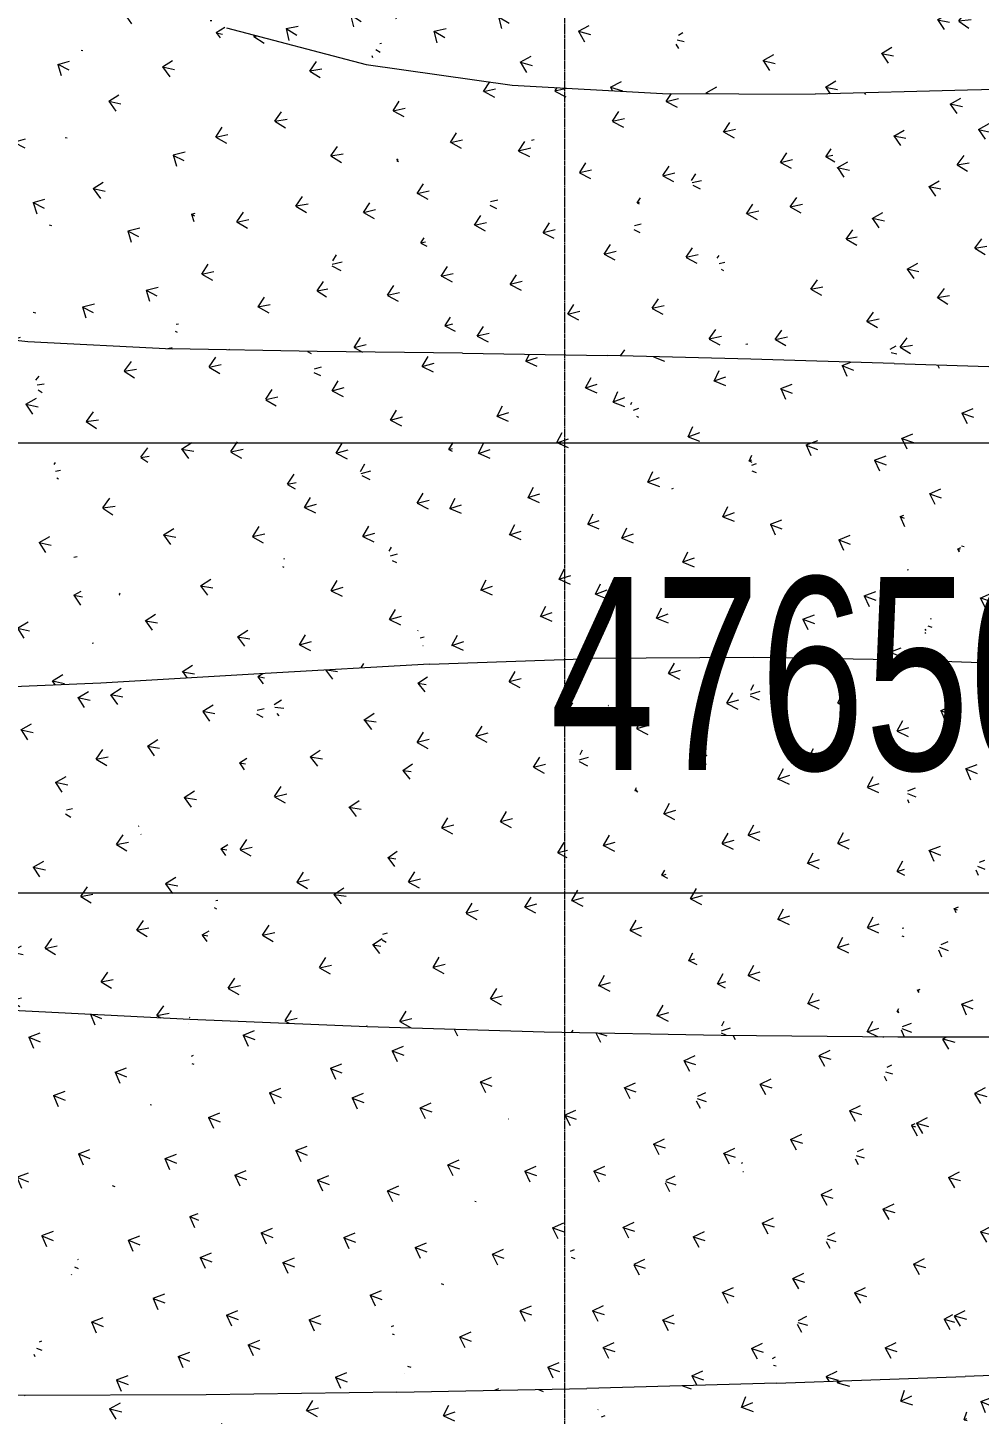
# Model space of a CAD drawing. Header units: millimetres. Extents: x 15878 to 679837, y -72324 to 391440.
# Drawn here: x 61535 to 65175, y -18568 to -13266 of the extents above; entities that cross this region are included whole.
import ezdxf

# ---------------------------------------------------------------- set-up
doc = ezdxf.new("R2010")
doc.units = ezdxf.units.MM
doc.linetypes.add('Grid Line__1_200_', pattern=[10.5, 6, -1.5, 1.5, -1.5])
for name, color, linetype, lineweight in [('A-ANNO-DIMS', 211, 'Continuous', 5), ('A-ANNO-DIMS-500', 211, 'Continuous', 5), ('A-FLOR', 192, 'Continuous', 5), ('A-FLOR-PATT', 8, 'Continuous', 5), ('S-GRID', 1, 'Continuous', 5)]:
    doc.layers.add(name, color=color, linetype=linetype, lineweight=lineweight)
doc.styles.add('Arial', font='arial.ttf', dxfattribs={"width": 0.7, "height": 737.649701})
doc.dimstyles.new('Linear_-_1_5mm_Arial', dxfattribs={"dimscale": 304.8, "dimtxt": 750, "dimasz": 1.64042, "dimexe": 1.64042, "dimexo": 0.0625, "dimgap": 0.82021, "dimtad": 1, "dimdec": 0, "dimzin": 0, "dimdsep": 46, "dimtxsty": 'Arial', "dimblk1": 'OBLIQUE', "dimblk2": 'OBLIQUE', "dimsah": 1, "dimcen": 0.09, "dimadec": 0, "dimazin": 0, "dimtfac": 1, "dimtdec": 4, "dimtix": 1, "dimtmove": 0, "dimatfit": 3, "dimfxl": 1.64042, "dimfxlon": 1, "dimtvp": 1, "dimtolj": 1, "dimtzin": 0, "dimarcsym": 2})

# ---------------------------------------------------------------- blocks, each defined once
blk = doc.blocks.new('DIMBLOCK15-1_F')
at = {"layer": 'A-ANNO-DIMS-500'}
for p, q in [((40689.3, -14353.8), (40689.3, -15353.8)), ((40689.3, -14853.8), (40689.3, -14353.8)), ((75939.3, -14353.8), (75939.3, -15353.8)), ((75939.3, -14853.8), (75939.3, -14353.8)), ((40689.3, -14853.8), (40939.3, -14603.8)), ((75939.3, -14853.8), (76189.3, -14603.8)), ((40689.3, -14853.8), (40439.3, -15103.8)), ((40689.3, -14853.8), (75939.3, -14853.8)), ((75939.3, -14853.8), (75689.3, -15103.8))]:
    blk.add_line(p, q, dxfattribs=at)
at = {"layer": 'A-ANNO-DIMS-500', "color": 0, "insert": (57333.5, -13646.9), "char_height": 737.65, "width": 2353.846, "attachment_point": 1, "line_spacing_factor": 0.938532, "style": 'Arial'}
blk.add_mtext('35250', dxfattribs=at)
blk = doc.blocks.new('_Oblique')
at = {"color": 0, "linetype": 'ByBlock', "lineweight": -2}
blk.add_line((-0.5, -0.5), (0.5, 0.5), dxfattribs=at)
blk = doc.blocks.new('DIMBLOCK22-1_F')
at = {"layer": 'A-ANNO-DIMS-500'}
for p, q in [((40689.3, -16073.8), (40689.3, -17073.8)), ((40689.3, -16573.8), (40689.3, -16073.8)), ((88339.3, -16073.8), (88339.3, -17073.8)), ((88339.3, -16573.8), (88339.3, -16073.8)), ((40689.3, -16573.8), (40939.3, -16323.8)), ((88339.3, -16573.8), (88589.3, -16323.8)), ((40689.3, -16573.8), (40439.3, -16823.8)), ((40689.3, -16573.8), (88339.3, -16573.8)), ((88339.3, -16573.8), (88089.3, -16823.8))]:
    blk.add_line(p, q, dxfattribs=at)
at = {"layer": 'A-ANNO-DIMS-500', "color": 0, "insert": (63533.5, -15366.9), "char_height": 737.65, "width": 2353.846, "attachment_point": 1, "line_spacing_factor": 0.938532, "style": 'Arial'}
blk.add_mtext('47650', dxfattribs=at)

msp = doc.modelspace()

# ---------------------------------------------------------------- hatches: boundary and pattern name
at = {"layer": 'A-FLOR-PATT'}
h = msp.add_hatch(dxfattribs=at)
h.set_pattern_fill('FP_1400', color=256, style=0, pattern_type=2)
h.set_pattern_definition([(315.337, (48906.47, 46299.02), (252.9749, -3.1663), [47.456, -310.477]), (270.371, (48906.47, 46299.02), (252.9748, -3.163), [46.583, -201.859]), (359.283, (48906.47, 46299.02), (-1.6063, 248.4366), [47.437, -205.558])])
h.paths.add_polyline_path([(62295.7, -13266.3), (63501, -11441.5), (61794.2, -13050.3)], flags=0)
h = msp.add_hatch(dxfattribs=at)
h.set_pattern_fill('FP_1402', color=256, style=0, pattern_type=2)
h.set_pattern_definition([(328.19, (33976.39, 46659.28), (246.92936, 52.80122), [47.505, -310.802]), (283.397, (33976.4, 46659.28), (246.9295, 52.8016), [46.58, -201.847]), (12.07, (33976.4, 46659.28), (-57.5605, 241.6663), [47.346, -205.166])])
h.paths.add_polyline_path([(62829.7, -13406.3), (63501, -11441.5), (62295.7, -13266.3)], flags=0)
h = msp.add_hatch(dxfattribs=at)
h.set_pattern_fill('FP_1434', color=256, style=0, pattern_type=2)
h.set_pattern_definition([(340.533, (15997.55, 43559.44), (224.20845, 105.94385), [47.5, -310.766]), (296.749, (15997.55, 43559.44), (224.2079, 105.9435), [47.315, -205.031]), (25.291, (15997.55, 43559.44), (-113.5731, 225.343), [46.496, -201.483])])
h.paths.add_polyline_path([(62829.7, -13406.3), (63916.7, -11745.9), (63501, -11441.5), (62848.2, -13352)], flags=0)
h = msp.add_hatch(dxfattribs=at)
h.set_pattern_fill('FP_1391', color=256, style=0, pattern_type=2)
h.set_pattern_definition([(329.209, (34354.28, 44765.01), (246.5697, 55.6493), [47.352, -309.797]), (284.175, (34354.28, 44765), (246.5703, 55.6475), [46.119, -199.847]), (12.718, (34354.28, 44765), (-60.234, 238.4762), [47.395, -205.377])])
h.paths.add_polyline_path([(63388.2, -13485.3), (63916.7, -11745.9), (62829.7, -13406.3), (63235.2, -13463.7)], flags=0)
h = msp.add_hatch(dxfattribs=at)
h.set_pattern_fill('FP_1390', color=256, style=0, pattern_type=2)
h.set_pattern_definition([(344.364, (16340.16, 40770.71), (222.08886, 117.6296), [47.538, -311.015]), (299.897, (16340.16, 40770.71), (222.0886, 117.6291), [46.342, -200.817]), (27.908, (16340.16, 40770.71), (-123.1947, 214.2687), [47.122, -204.195])])
h.paths.add_polyline_path([(63963.3, -13518.2), (63916.7, -11745.9), (63388.2, -13485.3), (63916.7, -13515.5)], flags=0)
h = msp.add_hatch(dxfattribs=at)
h.set_pattern_fill('FP_1431', color=256, style=0, pattern_type=2)
h.set_pattern_definition([(358.912, (-2804.29, 29696.33), (174.43616, 169.40734), [47.179, -308.67]), (315.831, (-2804.29, 29696.33), (174.4364, 169.4072), [47.405, -205.421]), (44.162, (-2804.29, 29696.33), (-181.3487, 176.164), [45.592, -197.567])])
h.paths.add_polyline_path([(63963.3, -13518.2), (64379.9, -11978), (63916.7, -11745.9), (63960.3, -13406.3)], flags=0)
h = msp.add_hatch(dxfattribs=at)
h.set_pattern_fill('FP_1392', color=256, style=0, pattern_type=2)
h.set_pattern_definition([(346.497, (15538.65, 37971.5), (218.0685, 123.8246), [47.492, -310.717]), (302.12, (15538.65, 37971.5), (218.0663, 123.8282), [45.929, -199.028]), (29.589, (15538.65, 37971.5), (-130.23936, 207.4646), [47.02, -203.752])])
h.paths.add_polyline_path([(64546.8, -13519.9), (64379.9, -11978), (63963.3, -13518.2), (64379.9, -13519.4)], flags=0)
h = msp.add_hatch(dxfattribs=at)
h.set_pattern_fill('FP_1435', color=256, style=0, pattern_type=2)
h.set_pattern_definition([(3.051, (-5218.46, 24474.45), (161.49344, 179.54896), [47.221, -308.942]), (320.406, (-5218.46, 24474.45), (161.4936, 179.54805), [47.245, -204.727]), (48.03, (-5218.46, 24474.45), (-194.1629, 160.5939), [45.28, -196.211])])
h.paths.add_polyline_path([(64546.8, -13519.9), (64876.8, -12145.3), (64379.9, -11978), (64546.6, -13518.2)], flags=0)
h = msp.add_hatch(dxfattribs=at)
h.set_pattern_fill('FP_1393', color=256, style=0, pattern_type=2)
h.set_pattern_definition([(348.409, (14995.23, 35030.13), (214.19284, 128.82363), [47.464, -310.531]), (304.214, (14995.23, 35030.13), (214.1919, 128.82505), [45.518, -197.247]), (31.024, (14995.23, 35030.13), (-136.5006, 200.7547), [46.865, -203.083])])
h.paths.add_polyline_path([(64546.8, -13519.9), (65130.8, -13505.4), (64876.8, -12145.3), (64550.3, -13505.4)], flags=0)
h = msp.add_hatch(dxfattribs=at)
h.set_pattern_fill('FP_1406', color=256, style=0, pattern_type=2)
h.set_pattern_definition([(6.818, (-6928.94, 19404.8), (149.18197, 187.61604), [47.248, -309.118]), (324.625, (-6928.94, 19404.8), (149.1837, 187.61395), [47.063, -203.939]), (51.51, (-6928.94, 19404.8), (-204.66295, 145.3102), [44.943, -194.754])])
h.paths.add_polyline_path([(65130.8, -13505.4), (65393.5, -12255.6), (64876.8, -12145.3)], flags=0)
h = msp.add_hatch(dxfattribs=at)
h.set_pattern_fill('FP_1396', color=256, style=0, pattern_type=2)
h.set_pattern_definition([(350.08, (14366.3, 32145.54), (210.34146, 132.89778), [47.471, -310.579]), (306.19, (14366.3, 32145.54), (210.3406, 132.9), [45.205, -195.89]), (32.286, (14366.3, 32145.54), (-142.3576, 194.5798), [46.652, -202.157])])
h.paths.add_polyline_path([(65130.8, -13505.4), (65707.4, -13489), (65393.5, -12255.6), (65134.2, -13489)], flags=0)
h = msp.add_hatch(dxfattribs=at)
h.set_pattern_fill('FP_1303', color=256, style=0, pattern_type=2)
h.set_pattern_definition([(346.744, (8729.86, 40168.48), (207.84524, 127.9806), [47.34, -309.718]), (303.651, (8729.86, 40168.48), (207.8467, 127.97935), [47.269, -204.832]), (31.622, (8729.86, 40168.48), (-139.6968, 209.8564), [45.766, -198.321])])
h.paths.add_polyline_path([(60989.8, -14408.1), (61794.2, -13050.3), (61333.5, -12744.9), (61010.7, -14306.9)], flags=0)
h = msp.add_hatch(dxfattribs=at)
h.set_pattern_fill('FP_1241', color=256, style=0, pattern_type=2)
h.set_pattern_definition([(332.815, (31718.5, 43282.46), (242.71804, 67.50666), [47.255, -309.166]), (287.884, (31718.5, 43282.46), (242.7197, 67.5027), [45.382, -196.657]), (15.542, (31718.5, 43282.46), (-74.3283, 230.3438), [47.237, -204.694])])
h.paths.add_polyline_path([(61534.6, -14466.3), (61794.2, -13050.3), (60989.8, -14408.1)], flags=0)
h = msp.add_hatch(dxfattribs=at)
h.set_pattern_fill('FP_1286', color=256, style=0, pattern_type=2)
h.set_pattern_definition([(348.404, (9004.06, 36776.08), (205.40526, 131.01265), [47.501, -310.773]), (305.638, (9004.06, 36776.08), (205.40415, 131.0143), [46.84, -202.974]), (32.531, (9004.06, 36776.08), (-145.5572, 203.0277), [45.681, -197.95])])
h.paths.add_polyline_path([(61534.6, -14466.3), (62295.7, -13266.3), (61794.2, -13050.3), (61545.3, -14408.1)], flags=0)
h = msp.add_hatch(dxfattribs=at)
h.set_pattern_fill('FP_1225', color=256, style=0, pattern_type=2)
h.set_pattern_definition([(332.599, (34690.99, 40386.7), (243.954, 63.71613), [46.969, -307.295]), (287.286, (34690.99, 40386.7), (243.9534, 63.7176), [44.527, -192.952]), (14.638, (34690.99, 40386.7), (-70.5655, 226.7533), [47.276, -204.862])])
h.paths.add_polyline_path([(62086.8, -14494.2), (62295.7, -13266.3), (61534.6, -14466.3), (61814.5, -14480.4)], flags=0)
h = msp.add_hatch(dxfattribs=at)
h.set_pattern_fill('FP_1226', color=256, style=0, pattern_type=2)
h.set_pattern_definition([(11.95, (-9647.48, 17557.95), (134.5136, 199.27978), [47.427, -310.289]), (329.837, (-9647.48, 17557.95), (134.5119, 199.28064), [46.724, -202.469]), (55.981, (-9647.48, 17557.95), (-215.45084, 125.2103), [45.081, -195.349])])
h.paths.add_polyline_path([(62642.5, -14504.6), (62295.7, -13266.3), (62086.8, -14494.2), (62443.6, -14500.9)], flags=0)
h = msp.add_hatch(dxfattribs=at)
h.set_pattern_fill('FP_1304', color=256, style=0, pattern_type=2)
h.set_pattern_definition([(9.759, (-9210.33, 16301.5), (133.63572, 192.0073), [46.818, -306.304]), (328.348, (-9210.33, 16301.5), (133.6374, 192.00634), [47.219, -204.616]), (55.162, (-9210.33, 16301.5), (-214.3754, 132.1522), [43.863, -190.072])])
h.paths.add_polyline_path([(62642.5, -14504.6), (62829.7, -13406.3), (62295.7, -13266.3), (62639.6, -14494.2)], flags=0)
h = msp.add_hatch(dxfattribs=at)
h.set_pattern_fill('FP_1224', color=256, style=0, pattern_type=2)
h.set_pattern_definition([(13.494, (-9410.14, 13356.4), (127.5004, 199.7712), [47.337, -309.698]), (332.07, (-9410.14, 13356.4), (127.5004, 199.771), [46.62, -202.019]), (57.453, (-9410.14, 13356.4), (-219.6785, 116.45896), [44.436, -192.556])])
h.paths.add_polyline_path([(63198.2, -14510.3), (62829.7, -13406.3), (62642.5, -14504.6), (63072.1, -14509)], flags=0)
h = msp.add_hatch(dxfattribs=at)
h.set_pattern_fill('FP_1243', color=256, style=0, pattern_type=2)
h.set_pattern_definition([(12.114, (-9135.12, 12574.8), (127.15997, 195.14496), [46.986, -307.404]), (331.162, (-9135.12, 12574.8), (127.1588, 195.1455), [46.948, -203.443]), (56.911, (-9135.12, 12574.8), (-219.3383, 120.7734), [43.672, -189.247])])
h.paths.add_polyline_path([(63198.2, -14510.3), (63388.2, -13485.3), (62829.7, -13406.3), (63196.3, -14504.6)], flags=0)
h = msp.add_hatch(dxfattribs=at)
h.set_pattern_fill('FP_1227', color=256, style=0, pattern_type=2)
h.set_pattern_definition([(13.546, (-8639.95, 11249.06), (126.2412, 197.79005), [47.273, -309.285]), (332.593, (-8639.95, 11249.06), (126.24315, 197.78814), [46.549, -201.713]), (57.451, (-8639.95, 11249.06), (-220.3968, 114.2774), [43.996, -190.648])])
h.paths.add_polyline_path([(63751.2, -14520), (63388.2, -13485.3), (63198.2, -14510.3), (63695.1, -14519)], flags=0)
h = msp.add_hatch(dxfattribs=at)
h.set_pattern_fill('FP_1237', color=256, style=0, pattern_type=2)
h.set_pattern_definition([(13.101, (-8549.97, 10943.61), (126.15596, 196.28958), [47.17, -308.608]), (332.309, (-8549.97, 10943.61), (126.1582, 196.2885), [46.662, -202.202]), (57.271, (-8549.97, 10943.61), (-220.3626, 115.64585), [43.75, -189.584])])
h.paths.add_polyline_path([(63751.2, -14520), (63963.3, -13518.2), (63388.2, -13485.3), (63747.8, -14510.3)], flags=0)
h = msp.add_hatch(dxfattribs=at)
h.set_pattern_fill('FP_1232', color=256, style=0, pattern_type=2)
h.set_pattern_definition([(12.589, (-7726.3, 11161.74), (129.6867, 194.97136), [47.284, -309.356]), (331.77, (-7726.3, 11161.74), (129.6881, 194.97056), [46.474, -201.386]), (56.37, (-7726.3, 11161.74), (-218.3798, 117.2389), [43.906, -190.258])])
h.paths.add_polyline_path([(64301.7, -14533.7), (63963.3, -13518.2), (63751.2, -14520)], flags=0)
h = msp.add_hatch(dxfattribs=at)
h.set_pattern_fill('FP_1238', color=256, style=0, pattern_type=2)
h.set_pattern_definition([(12.835, (-7712.67, 11179.96), (129.73158, 195.8004), [47.335, -309.688]), (331.922, (-7712.67, 11179.96), (129.733, 195.7992), [46.406, -201.092]), (56.472, (-7712.67, 11179.96), (-218.3692, 116.4925), [44.04, -190.839])])
h.paths.add_polyline_path([(64301.7, -14533.7), (64546.8, -13519.9), (63963.3, -13518.2), (64001.3, -13632.4)], flags=0)
h = msp.add_hatch(dxfattribs=at)
h.set_pattern_fill('FP_1239', color=256, style=0, pattern_type=2)
h.set_pattern_definition([(348.305, (18845.34, 30414.75), (215.91388, 121.5165), [47.342, -309.736]), (304.598, (18845.34, 30414.75), (215.9146, 121.5159), [44.166, -191.388]), (29.37, (18845.34, 30414.75), (-133.7494, 193.89975), [46.455, -201.305])])
h.paths.add_polyline_path([(64849.9, -14550.1), (65130.8, -13505.4), (64547.4, -13521.9), (64579.9, -13632.4)], flags=0)
h = msp.add_hatch(dxfattribs=at)
h.set_pattern_fill('FP_1229', color=256, style=0, pattern_type=2)
h.set_pattern_definition([(9.489, (-6022.9, 14142.36), (142.5766, 189.0547), [47.418, -310.231]), (328.244, (-6022.9, 14142.36), (142.5767, 189.05564), [46.347, -200.836]), (52.978, (-6022.9, 14142.36), (-210.179, 130.0936), [44.398, -192.393])])
h.paths.add_polyline_path([(65396.3, -14568), (65130.8, -13505.4), (64849.9, -14550.1), (64921.8, -14552.5)], flags=0)
h = msp.add_hatch(dxfattribs=at)
h.set_pattern_fill('FP_1240', color=256, style=0, pattern_type=2)
h.set_pattern_definition([(347.384, (19341.09, 31008.19), (218.10884, 119.0151), [47.313, -309.547]), (303.454, (19341.1, 31008.19), (218.1083, 119.0166), [44.263, -191.806]), (28.62, (19341.1, 31008.19), (-130.1358, 196.9595), [46.588, -201.88])])
h.paths.add_polyline_path([(65396.3, -14568), (65707.4, -13489), (65130.8, -13505.4), (65162.5, -13632.4)], flags=0)
h = msp.add_hatch(dxfattribs=at)
h.set_pattern_fill('FP_1230', color=256, style=0, pattern_type=2)
h.set_pattern_definition([(11.094, (-6834.02, 12411.68), (135.83668, 191.96487), [47.347, -309.763]), (330.13, (-6834.02, 12411.68), (135.8368, 191.9647), [46.402, -201.074]), (54.716, (-6834.02, 12411.68), (-214.5989, 123.25226), [44.093, -191.071])])
h.paths.add_polyline_path([(64849.9, -14550.1), (64546.8, -13519.9), (64301.7, -14533.7), (64546.8, -14541)], flags=0)
h = msp.add_hatch(dxfattribs=at)
h.set_pattern_fill('FP_1050', color=256, style=0, pattern_type=2)
h.set_pattern_definition([(347.786, (14696.53, 38403.03), (216.1569, 125.78736), [47.41, -310.178]), (303.501, (14696.53, 38403.03), (216.1575, 125.7854), [45.295, -196.277]), (30.196, (14696.53, 38403.03), (-133.3369, 201.4404), [46.892, -203.2])])
h.paths.add_polyline_path([(61190, -15798.3), (61814.5, -15772.8), (61534.6, -14466.3), (61196.6, -15772.8)], flags=0)
h = msp.add_hatch(dxfattribs=at)
h.set_pattern_fill('FP_1095', color=256, style=0, pattern_type=2)
h.set_pattern_definition([(9.058, (-9138.74, 21733.81), (145.33407, 193.3082), [47.473, -310.588]), (326.674, (-9138.74, 21733.81), (145.3339, 193.3082), [46.734, -202.514]), (53.064, (-9138.74, 21733.81), (-208.26276, 136.9346), [45.346, -196.501])])
h.paths.add_polyline_path([(61814.5, -15772.8), (62086.8, -14494.2), (61534.6, -14466.3), (61540.6, -14494.2)], flags=0)
h = msp.add_hatch(dxfattribs=at)
h.set_pattern_fill('FP_1052', color=256, style=0, pattern_type=2)
h.set_pattern_definition([(350.116, (12753.7, 36095.49), (210.75596, 133.44153), [47.428, -310.295]), (306.018, (12753.7, 36095.5), (210.7561, 133.44286), [45.168, -195.729]), (32.34, (12753.7, 36095.5), (-141.6559, 194.8461), [46.772, -202.678])])
h.paths.add_polyline_path([(61814.5, -15772.8), (62443.6, -15735.2), (62084.6, -14504.6)], flags=0)
h = msp.add_hatch(dxfattribs=at)
h.set_pattern_fill('FP_1091', color=256, style=0, pattern_type=2)
h.set_pattern_definition([(12.291, (-11129.5, 17536.28), (133.1563, 200.12394), [47.418, -310.228]), (330.176, (-11129.5, 17536.28), (133.15724, 200.12274), [46.746, -202.565]), (56.362, (-11129.5, 17536.28), (-216.2933, 123.98756), [45.07, -195.305])])
h.paths.add_polyline_path([(62443.6, -15735.2), (62642.5, -14504.6), (62086.8, -14494.2), (62436.8, -15711.6)], flags=0)
h = msp.add_hatch(dxfattribs=at)
h.set_pattern_fill('FP_1056', color=256, style=0, pattern_type=2)
h.set_pattern_definition([(15.767, (-13023.21, 13982.79), (121.16593, 207.52514), [47.438, -310.36]), (333.699, (-13023.21, 13982.8), (121.16596, 207.52524), [46.676, -202.264]), (59.721, (-13023.21, 13982.8), (-223.1693, 110.30176), [45.058, -195.251])])
h.paths.add_polyline_path([(62443.6, -15735.2), (63072.1, -15699.4), (62641.6, -14510.3), (62449.4, -15699.4)], flags=0)
h = msp.add_hatch(dxfattribs=at)
h.set_pattern_fill('FP_1090', color=256, style=0, pattern_type=2)
h.set_pattern_definition([(15.202, (-12995.98, 13481.07), (121.16226, 205.63627), [47.317, -309.57]), (333.346, (-12995.98, 13481.07), (121.1623, 205.63595), [46.834, -202.947]), (59.493, (-12995.98, 13481.07), (-223.2366, 112.0524), [44.752, -193.924])])
h.paths.add_polyline_path([(63072.1, -15699.4), (63198.2, -14510.3), (62644.6, -14510.3), (62829.7, -15025.1)], flags=0)
h = msp.add_hatch(dxfattribs=at)
h.set_pattern_fill('FP_1058', color=256, style=0, pattern_type=2)
h.set_pattern_definition([(18.154, (-14747.15, 10200.18), (110.1171, 211.44144), [47.297, -309.442]), (336.337, (-14747.15, 10200.18), (110.11405, 211.4427), [46.852, -203.023]), (62.49, (-14747.15, 10200.18), (-228.8648, 100.29134), [44.7, -193.698])])
h.paths.add_polyline_path([(63072.1, -15699.4), (63695.1, -15678.3), (63197.1, -14520)], flags=0)
h = msp.add_hatch(dxfattribs=at)
h.set_pattern_fill('FP_1092', color=256, style=0, pattern_type=2)
h.set_pattern_definition([(17.684, (-14661.88, 9834.33), (110.14232, 209.85922), [47.176, -308.65]), (336.027, (-14661.88, 9834.33), (110.14244, 209.8596), [46.964, -203.513]), (62.308, (-14661.88, 9834.33), (-228.8706, 101.7703), [44.439, -192.568])])
h.paths.add_polyline_path([(63695.1, -15678.3), (63751.2, -14520), (63198.2, -14510.3), (63388.2, -14957)], flags=0)
h = msp.add_hatch(dxfattribs=at)
h.set_pattern_fill('FP_1069', color=256, style=0, pattern_type=2)
h.set_pattern_definition([(20.205, (-16232.78, 6824.17), (100.09153, 214.4183), [47.121, -308.288]), (338.561, (-16232.78, 6824.17), (100.0937, 214.41786), [47.025, -203.774]), (64.976, (-16232.78, 6824.17), (-233.4452, 91.6698), [44.368, -192.262])])
h.paths.add_polyline_path([(63695.1, -15678.3), (64311.4, -15674.6), (63751.2, -14520), (63695.8, -15664.5)], flags=0)
h = msp.add_hatch(dxfattribs=at)
h.set_pattern_fill('FP_1087', color=256, style=0, pattern_type=2)
h.set_pattern_definition([(19.9, (-16138.33, 6623.68), (100.1297, 213.38895), [47.031, -307.698]), (338.351, (-16138.33, 6623.68), (100.1301, 213.38816), [47.087, -204.044]), (64.862, (-16138.33, 6623.68), (-233.4165, 92.6483), [44.196, -191.517])])
h.paths.add_polyline_path([(64311.4, -15674.6), (64301.7, -14533.7), (63751.2, -14520), (64301.7, -15654.5)], flags=0)
h = msp.add_hatch(dxfattribs=at)
h.set_pattern_fill('FP_1083', color=256, style=0, pattern_type=2)
h.set_pattern_definition([(339.053, (26789.65, 35702.1), (234.5198, 88.1745), [47.136, -308.384]), (294.368, (26789.65, 35702.1), (234.5185, 88.1777), [44.311, -192.015]), (20.606, (26789.65, 35702.1), (-97.5073, 215.2729), [46.978, -203.57])])
h.paths.add_polyline_path([(64311.4, -15674.6), (64849.9, -14550.1), (64301.7, -14533.7), (64301.8, -14550.1)], flags=0)
h = msp.add_hatch(dxfattribs=at)
h.set_pattern_fill('FP_1065', color=256, style=0, pattern_type=2)
h.set_pattern_definition([(339.182, (26815.3, 35420.7), (234.5312, 88.5891), [47.098, -308.135]), (294.412, (26815.3, 35420.7), (234.5315, 88.5888), [44.237, -191.695]), (20.693, (26815.3, 35420.7), (-97.5092, 214.83895), [47.007, -203.698])])
h.paths.add_polyline_path([(64921.8, -15684.5), (64849.9, -14550.1), (64311.4, -15674.6), (64849.9, -15683.4)], flags=0)
h = msp.add_hatch(dxfattribs=at)
h.set_pattern_fill('FP_1084', color=256, style=0, pattern_type=2)
h.set_pattern_definition([(341.16, (24107.17, 34427.89), (230.4803, 96.3752), [47.234, -309.027]), (296.778, (24107.17, 34427.9), (230.4803, 96.3758), [44.403, -192.414]), (22.692, (24107.17, 34427.9), (-106.6933, 211.4208), [46.841, -202.978])])
h.paths.add_polyline_path([(64921.8, -15684.5), (65396.3, -14568), (64849.9, -14550.1), (64851, -14568)], flags=0)
h = msp.add_hatch(dxfattribs=at)
h.set_pattern_fill('FP_1064', color=256, style=0, pattern_type=2)
h.set_pattern_definition([(341.156, (23964.6, 34148.75), (230.4798, 96.36263), [47.235, -309.034]), (296.776, (23964.6, 34148.75), (230.4806, 96.3606), [44.406, -192.424]), (22.689, (23964.6, 34148.75), (-106.6914, 211.4356), [46.84, -202.973])])
h.paths.add_polyline_path([(65527.3, -15704.6), (65396.3, -14568), (64921.8, -15684.5), (65396.3, -15700.3)], flags=0)
h = msp.add_hatch(dxfattribs=at)
h.set_pattern_fill('FP_924', color=256, style=0, pattern_type=2)
h.set_pattern_definition([(14.466, (-15558.91, 17384.57), (126.6676, 208.1391), [47.487, -310.68]), (331.673, (-15558.9, 17384.57), (126.66964, 208.1387), [46.892, -203.198]), (58.676, (-15558.9, 17384.57), (-220.1424, 118.669), [45.685, -197.968])])
h.paths.add_polyline_path([(63510.5, -17105), (63695.1, -15678.3), (63072.1, -15699.4), (63355.9, -16609.3)], flags=0)
h = msp.add_hatch(dxfattribs=at)
h.set_pattern_fill('FP_904', color=256, style=0, pattern_type=2)
h.set_pattern_definition([(15.616, (-17133.58, 15496.42), (120.7596, 210.6809), [47.385, -310.018]), (332.875, (-17133.58, 15496.42), (120.75655, 210.6822), [47.075, -203.992]), (60.18, (-17133.58, 15496.42), (-223.45286, 114.46964), [45.532, -197.304])])
h.paths.add_polyline_path([(64187.4, -17118.2), (63695.1, -15678.3), (63510.5, -17105), (63695.1, -17108.6)], flags=0)
h = msp.add_hatch(dxfattribs=at)
h.set_pattern_fill('FP_923', color=256, style=0, pattern_type=2)
h.set_pattern_definition([(15.779, (-17128.27, 15535.6), (120.75675, 211.22035), [47.424, -310.27]), (332.98, (-17128.27, 15535.6), (120.7583, 211.21935), [47.032, -203.805]), (60.243, (-17128.27, 15535.6), (-223.458, 113.9533), [45.619, -197.683])])
h.paths.add_polyline_path([(64187.4, -17118.2), (64311.4, -15674.6), (63695.1, -15678.3), (64013.5, -16609.3)], flags=0)
h = msp.add_hatch(dxfattribs=at)
h.set_pattern_fill('FP_893', color=256, style=0, pattern_type=2)
h.set_pattern_definition([(17.463, (-18648.49, 13205.96), (113.4616, 214.63815), [47.355, -309.817]), (334.693, (-18648.49, 13205.96), (113.4611, 214.6388), [47.132, -204.24]), (62.138, (-18648.49, 13205.96), (-227.2479, 107.45554), [45.522, -197.26])])
h.paths.add_polyline_path([(64863.6, -17124.6), (64310.5, -15684.5), (64187.4, -17118.2), (64311.4, -17119.4)], flags=0)
h = msp.add_hatch(dxfattribs=at)
h.set_pattern_fill('FP_922', color=256, style=0, pattern_type=2)
h.set_pattern_definition([(17.419, (-18645.38, 13122.21), (113.4647, 214.49183), [47.343, -309.741]), (334.663, (-18645.38, 13122.2), (113.4653, 214.49115), [47.143, -204.287]), (62.122, (-18645.38, 13122.2), (-227.2448, 107.5943), [45.498, -197.156])])
h.paths.add_polyline_path([(64863.6, -17124.6), (64921.8, -15684.5), (64312.8, -15678.3), (64861.2, -17118.2)], flags=0)
h = msp.add_hatch(dxfattribs=at)
h.set_pattern_fill('FP_925', color=256, style=0, pattern_type=2)
h.set_pattern_definition([(337.988, (22875.71, 39871.55), (235.45924, 89.1341), [47.29, -309.392]), (293.14, (22875.7, 39871.55), (235.4588, 89.1356), [45.434, -196.879]), (20.734, (22875.7, 39871.55), (-95.2207, 222.8191), [47.206, -204.56])])
h.paths.add_polyline_path([(64863.6, -17124.6), (65527.3, -15704.6), (64921.8, -15684.5), (64863.9, -17118.2)], flags=0)
h = msp.add_hatch(dxfattribs=at)
h.set_pattern_fill('FP_898', color=256, style=0, pattern_type=2)
h.set_pattern_definition([(349.754, (11447.4, 37095.02), (211.52475, 132.8608), [47.43, -310.312]), (305.568, (11447.4, 37095.02), (211.526, 132.8579), [45.294, -196.272]), (32.133, (11447.4, 37095.02), (-140.51196, 196.4945), [46.835, -202.953])])
h.paths.add_polyline_path([(62154.8, -17057.6), (62443.6, -15735.2), (61814.5, -15772.8), (62036.1, -16609.3)], flags=0)
h = msp.add_hatch(dxfattribs=at)
h.set_pattern_fill('FP_900', color=256, style=0, pattern_type=2)
h.set_pattern_definition([(12.688, (-13989.29, 18358.32), (131.54943, 202.79798), [47.402, -310.129]), (330.23, (-13989.29, 18358.32), (131.55036, 202.7978), [46.928, -203.353]), (57.03, (-13989.29, 18358.32), (-217.2513, 124.2665), [45.324, -196.404])])
h.paths.add_polyline_path([(62833, -17084.8), (62443.6, -15735.2), (62154.8, -17057.6), (62443.6, -17069.2)], flags=0)
h = msp.add_hatch(dxfattribs=at)
h.set_pattern_fill('FP_921', color=256, style=0, pattern_type=2)
h.set_pattern_definition([(351.697, (8211.48, 36162.67), (206.0359, 140.8875), [47.498, -310.754]), (307.623, (8211.48, 36162.67), (206.035, 140.8882), [45.599, -197.596]), (34.364, (8211.48, 36162.67), (-148.4597, 192.623), [46.8, -202.8])])
h.paths.add_polyline_path([(62833, -17084.8), (63072.1, -15699.4), (62443.6, -15735.2), (62695.8, -16609.3)], flags=0)
h = msp.add_hatch(dxfattribs=at)
h.set_pattern_fill('FP_892', color=256, style=0, pattern_type=2)
h.set_pattern_definition([(14.056, (-15600.5, 17188.7), (126.65236, 206.78445), [47.4, -310.113]), (331.415, (-15600.5, 17188.7), (126.6548, 206.7826), [47.009, -203.706]), (58.513, (-15600.5, 17188.7), (-220.1555, 119.9558), [45.466, -197.021])])
h.paths.add_polyline_path([(63510.5, -17105), (63072.1, -15699.4), (62833, -17084.8), (63235.2, -17096.8)], flags=0)
h = msp.add_hatch(dxfattribs=at)
h.set_pattern_fill('FP_896', color=256, style=0, pattern_type=2)
h.set_pattern_definition([(338.205, (23036.63, 39567.83), (235.4641, 89.84885), [47.222, -308.952]), (293.214, (23036.63, 39567.83), (235.4636, 89.8524), [45.31, -196.345]), (20.886, (23036.63, 39567.83), (-95.2496, 222.0919), [47.255, -204.77])])
h.paths.add_polyline_path([(64863.6, -17124.6), (65539.1, -17124.4), (65527.3, -15704.6), (64863.7, -17124.4)], flags=0)
h = msp.add_hatch(dxfattribs=at)
h.set_pattern_fill('FP_891', color=256, style=0, pattern_type=2)
h.set_pattern_definition([(347.514, (14935.17, 37734.19), (217.15996, 123.343), [47.372, -309.93]), (303.285, (14935.17, 37734.2), (217.1611, 123.3408), [44.992, -194.965]), (29.595, (14935.17, 37734.2), (-131.68856, 200.5933), [46.827, -202.917])])
h.paths.add_polyline_path([(61475.9, -17023), (61814.5, -15772.8), (61190, -15798.3), (61379.4, -16609.3)], flags=0)
h = msp.add_hatch(dxfattribs=at)
h.set_pattern_fill('FP_899', color=256, style=0, pattern_type=2)
h.set_pattern_definition([(11.25, (-12160.4, 19361.36), (136.56055, 198.27443), [47.404, -310.14]), (329.026, (-12160.4, 19361.36), (136.5605, 198.2751), [46.823, -202.901]), (55.443, (-12160.4, 19361.36), (-214.1135, 128.5206), [45.141, -195.611])])
h.paths.add_polyline_path([(62154.8, -17057.6), (61814.5, -15772.8), (61475.9, -17023), (61814.5, -17040.3)], flags=0)
h = msp.add_hatch(dxfattribs=at)
h.set_pattern_fill('FP_734', color=256, style=0, pattern_type=2)
h.set_pattern_definition([(337.861, (21585.93, 43279.34), (235.4396, 88.94192), [47.329, -309.651]), (293.079, (21585.93, 43279.34), (235.4392, 88.9416), [45.546, -197.367]), (20.695, (21585.93, 43279.34), (-95.2213, 223.4709), [47.19, -204.489])])
h.paths.add_polyline_path([(61484.1, -18496.2), (62154.8, -17057.6), (61475.9, -17023), (61484.1, -18492.5)], flags=0)
h = msp.add_hatch(dxfattribs=at)
h.set_pattern_fill('FP_721', color=256, style=0, pattern_type=2)
h.set_pattern_definition([(338.207, (21901.09, 42864.15), (235.4544, 90.08046), [47.224, -308.96]), (293.197, (21901.1, 42864.15), (235.4557, 90.0789), [45.351, -196.519]), (20.936, (21901.1, 42864.15), (-95.2735, 222.3146), [47.268, -204.83])])
h.paths.add_polyline_path([(61484.1, -18496.2), (62217.3, -18493.1), (62154.8, -17057.6), (61485.5, -18493.1)], flags=0)
h = msp.add_hatch(dxfattribs=at)
h.set_pattern_fill('FP_727', color=256, style=0, pattern_type=2)
h.set_pattern_definition([(339.246, (20227.72, 41901.12), (233.1558, 94.0817), [47.337, -309.699]), (294.539, (20227.72, 41901.12), (233.1546, 94.0838), [45.469, -197.033]), (21.975, (20227.72, 41901.12), (-100.7127, 220.59924), [47.142, -204.28])])
h.paths.add_polyline_path([(62217.3, -18493.1), (62833, -17084.8), (62154.8, -17057.6), (62156, -17084.8)], flags=0)
h = msp.add_hatch(dxfattribs=at)
h.set_pattern_fill('FP_722', color=256, style=0, pattern_type=2)
h.set_pattern_definition([(339.591, (20535.69, 41483.4), (233.16608, 95.2101), [47.235, -309.034]), (294.658, (20535.69, 41483.4), (233.1663, 95.2111), [45.275, -196.19]), (22.212, (20535.69, 41483.4), (-100.73926, 219.4469), [47.223, -204.633])])
h.paths.add_polyline_path([(62217.3, -18493.1), (62947.3, -18483.8), (62833, -17084.8), (62221.4, -18483.8)], flags=0)
h = msp.add_hatch(dxfattribs=at)
h.set_pattern_fill('FP_728', color=256, style=0, pattern_type=2)
h.set_pattern_definition([(340.627, (18890.82, 40491.06), (230.74772, 99.14058), [47.346, -309.758]), (296.001, (18890.82, 40491.06), (230.7485, 99.13936), [45.394, -196.708]), (23.251, (18890.82, 40491.06), (-106.13685, 217.5978), [47.09, -204.055])])
h.paths.add_polyline_path([(62947.3, -18483.8), (63510.5, -17105), (62833, -17084.8), (62834.6, -17105)], flags=0)
h = msp.add_hatch(dxfattribs=at)
h.set_pattern_fill('FP_725', color=256, style=0, pattern_type=2)
h.set_pattern_definition([(340.966, (19185.83, 40071.53), (230.75617, 100.24135), [47.249, -309.126]), (296.119, (19185.83, 40071.53), (230.7562, 100.242), [45.203, -195.881]), (23.481, (19185.83, 40071.53), (-106.1361, 216.46455), [47.173, -204.415])])
h.paths.add_polyline_path([(62947.3, -18483.8), (63674.4, -18468.8), (63510.5, -17105), (63235.2, -17779)], flags=0)
h = msp.add_hatch(dxfattribs=at)
h.set_pattern_fill('FP_732', color=256, style=0, pattern_type=2)
h.set_pattern_definition([(342.014, (17556.56, 39050.67), (228.19508, 104.16207), [47.356, -309.828]), (297.479, (17556.56, 39050.67), (228.1937, 104.1648), [45.323, -196.402]), (24.535, (17556.56, 39050.67), (-111.5358, 214.4544), [47.033, -203.811])])
h.paths.add_polyline_path([(63674.4, -18468.8), (64187.4, -17118.2), (63510.5, -17105)], flags=0)
h = msp.add_hatch(dxfattribs=at)
h.set_pattern_fill('FP_723', color=256, style=0, pattern_type=2)
h.set_pattern_definition([(342.343, (17832.32, 38629.49), (228.19998, 105.224), [47.266, -309.239]), (297.594, (17832.32, 38629.49), (228.1992, 105.2258), [45.139, -195.603]), (24.755, (17832.32, 38629.49), (-111.5115, 213.358), [47.117, -204.174])])
h.paths.add_polyline_path([(63674.4, -18468.8), (64399, -18448.7), (64187.4, -17118.2), (63682, -18448.7)], flags=0)
h = msp.add_hatch(dxfattribs=at)
h.set_pattern_fill('FP_731', color=256, style=0, pattern_type=2)
h.set_pattern_definition([(343.419, (16204.76, 37580.7), (225.4681, 109.19674), [47.37, -309.915]), (298.982, (16204.76, 37580.7), (225.4683, 109.19675), [45.259, -196.124]), (25.842, (16204.76, 37580.7), (-116.9614, 211.1541), [46.972, -203.547])])
h.paths.add_polyline_path([(64399, -18448.7), (64863.6, -17124.6), (64187.4, -17118.2), (64339.6, -18075)], flags=0)
h = msp.add_hatch(dxfattribs=at)
h.set_pattern_fill('FP_724', color=256, style=0, pattern_type=2)
h.set_pattern_definition([(343.732, (16454.56, 37157.36), (225.4723, 110.20156), [47.288, -309.378]), (299.093, (16454.56, 37157.36), (225.4716, 110.2029), [45.085, -195.367]), (26.048, (16454.56, 37157.36), (-116.9145, 210.11405), [47.055, -203.907])])
h.paths.add_polyline_path([(64399, -18448.7), (65121.6, -18423.8), (64863.6, -17124.6), (64407.7, -18423.8)], flags=0)
h = msp.add_hatch(dxfattribs=at)
h.set_pattern_fill('FP_729', color=256, style=0, pattern_type=2)
h.set_pattern_definition([(344.853, (14814.02, 36081.04), (222.53334, 114.29252), [47.386, -310.018]), (300.524, (14814.02, 36081.04), (222.5349, 114.29), [45.205, -195.889]), (27.185, (14814.02, 36081.04), (-122.4541, 207.6813), [46.906, -203.261])])
h.paths.add_polyline_path([(65121.6, -18423.8), (65539.1, -17124.4), (64863.6, -17124.6)], flags=0)
h = msp.add_hatch(dxfattribs=at)
h.set_pattern_fill('FP_726', color=256, style=0, pattern_type=2)
h.set_pattern_definition([(345.144, (15031.02, 35654.25), (222.5385, 115.2217), [47.313, -309.543]), (300.628, (15031.02, 35654.25), (222.5385, 115.2199), [45.043, -195.187]), (27.373, (15031.02, 35654.25), (-122.3881, 206.7169), [46.987, -203.611])])
h.paths.add_polyline_path([(65121.6, -18423.8), (65842.6, -18394.9), (65539.1, -17124.4), (65130.9, -18394.9)], flags=0)
h = msp.add_hatch(dxfattribs=at)
h.set_pattern_fill('FP_608', color=256, style=0, pattern_type=2)
h.set_pattern_definition([(337.611, (22841.86, 38804.34), (237.1816, 86.08108), [47.032, -307.707]), (292.321, (22841.86, 38804.34), (237.1818, 86.0783), [44.834, -194.282]), (19.947, (22841.86, 38804.34), (-90.81545, 221.1993), [47.31, -205.009])])
h.paths.add_polyline_path([(65175.3, -19733.9), (65842.6, -18394.9), (65121.6, -18423.8), (65169.2, -19586.3)], flags=0)
h = msp.add_hatch(dxfattribs=at)
h.set_pattern_fill('FP_564', color=256, style=0, pattern_type=2)
h.set_pattern_definition([(22.324, (-23326.06, 7862.48), (93.10762, 221.6747), [47.213, -308.891]), (339.914, (-23326.06, 7862.48), (93.10775, 221.67464), [47.177, -204.433]), (67.216, (-23326.06, 7862.48), (-236.3055, 86.4129), [45.081, -195.353])])
h.paths.add_polyline_path([(64339.6, -19787.8), (64399, -18448.7), (63674.4, -18468.8), (64238, -19586.3)], flags=0)
h = msp.add_hatch(dxfattribs=at)
h.set_pattern_fill('FP_566', color=256, style=0, pattern_type=2)
h.set_pattern_definition([(26.332, (-25422.99, 2928.99), (76.49004, 227.43026), [47.136, -308.385]), (343.935, (-25423, 2929), (76.48944, 227.4308), [47.247, -204.735]), (71.411, (-25423, 2929), (-242.14094, 69.73093), [44.99, -194.958])])
h.paths.add_polyline_path([(64339.6, -19787.8), (65175.3, -19733.9), (64399, -18448.7), (64342, -19733.9)], flags=0)
h = msp.add_hatch(dxfattribs=at)
h.set_pattern_fill('FP_563', color=256, style=0, pattern_type=2)
h.set_pattern_definition([(26.096, (-25287.59, 2755.78), (76.581, 226.6336), [47.057, -307.867]), (343.766, (-25287.6, 2755.78), (76.58055, 226.63445), [47.291, -204.926]), (71.33, (-25287.6, 2755.78), (-242.1608, 70.5091), [44.854, -194.369])])
h.paths.add_polyline_path([(65175.3, -19733.9), (65121.6, -18423.8), (64399, -18448.7), (65086.1, -19586.3)], flags=0)
h = msp.add_hatch(dxfattribs=at)
h.set_pattern_fill('FP_559', color=256, style=0, pattern_type=2)
h.set_pattern_definition([(345.562, (11770.42, 40524.89), (220.62676, 118.78098), [47.436, -310.346]), (301.178, (11770.42, 40524.9), (220.6282, 118.7789), [45.582, -197.52]), (28.297, (11770.42, 40524.9), (-125.8543, 207.98785), [46.982, -203.588])])
h.paths.add_polyline_path([(61795.1, -19911.3), (62217.3, -18493.1), (61484.1, -18496.2), (61723.7, -19586.3)], flags=0)
h = msp.add_hatch(dxfattribs=at)
h.set_pattern_fill('FP_557', color=256, style=0, pattern_type=2)
h.set_pattern_definition([(345.777, (11871.38, 40038.78), (220.62797, 119.46857), [47.384, -310.011]), (301.256, (11871.38, 40038.78), (220.62875, 119.46675), [45.464, -197.01]), (28.435, (11871.38, 40038.78), (-125.8106, 207.2795), [47.043, -203.854])])
h.paths.add_polyline_path([(61795.1, -19911.3), (62648.5, -19878.5), (62217.3, -18493.1), (61804.9, -19878.5)], flags=0)
h = msp.add_hatch(dxfattribs=at)
h.set_pattern_fill('FP_565', color=256, style=0, pattern_type=2)
h.set_pattern_definition([(14.224, (-17997.72, 18230.63), (127.0265, 207.17148), [47.458, -310.495]), (331.542, (-17997.72, 18230.63), (127.0249, 207.17325), [46.909, -203.274]), (58.486, (-17997.72, 18230.63), (-219.9528, 119.21686), [45.565, -197.449])])
h.paths.add_polyline_path([(62648.5, -19878.5), (62947.3, -18483.8), (62217.3, -18493.1), (62557.6, -19586.3)], flags=0)
h = msp.add_hatch(dxfattribs=at)
h.set_pattern_fill('FP_558', color=256, style=0, pattern_type=2)
h.set_pattern_definition([(18.558, (-21002.1, 13329.33), (109.9855, 215.8819), [47.396, -310.09]), (335.961, (-21002.1, 13329.33), (109.98384, 215.88304), [46.997, -203.655]), (63.003, (-21002.1, 13329.33), (-228.9136, 102.1053), [45.428, -196.856])])
h.paths.add_polyline_path([(62648.5, -19878.5), (63497.6, -19836.5), (62947.3, -18483.8), (62711.1, -19586.3)], flags=0)
h = msp.add_hatch(dxfattribs=at)
h.set_pattern_fill('FP_562', color=256, style=0, pattern_type=2)
h.set_pattern_definition([(18.36, (-20905.8, 13048.86), (110.0098, 215.22225), [47.348, -309.774]), (335.832, (-20905.8, 13048.86), (110.0102, 215.22175), [47.049, -203.879]), (62.927, (-20905.8, 13048.86), (-228.93475, 102.73045), [45.32, -196.388])])
h.paths.add_polyline_path([(63497.6, -19836.5), (63674.4, -18468.8), (62947.3, -18483.8), (63395.8, -19586.3)], flags=0)
h = msp.add_hatch(dxfattribs=at)
h.set_pattern_fill('FP_560', color=256, style=0, pattern_type=2)
h.set_pattern_definition([(22.543, (-23443.3, 8088.62), (93.0536, 222.4116), [47.277, -309.309]), (340.064, (-23443.3, 8088.62), (93.0522, 222.4122), [47.128, -204.221]), (67.296, (-23443.3, 8088.62), (-236.2857, 85.7055), [45.205, -195.888])])
h.paths.add_polyline_path([(63497.6, -19836.5), (64339.6, -19787.8), (63674.4, -18468.8), (63503.9, -19787.8)], flags=0)

# ---------------------------------------------------------------- linework, layer by layer
at = {"layer": 'A-FLOR'}
for p, q in [((62295.7, -13266.3), (62829.7, -13406.3)), ((62829.7, -13406.3), (63388.2, -13485.3)), ((63388.2, -13485.3), (63963.3, -13518.2)), ((63963.3, -13518.2), (64546.8, -13519.9)), ((65130.8, -13505.4), (64546.8, -13519.9)), ((65707.4, -13489), (65130.8, -13505.4)), ((60989.8, -14408.1), (61534.6, -14466.3)), ((61534.6, -14466.3), (62086.8, -14494.2)), ((62642.5, -14504.6), (62086.8, -14494.2)), ((63198.2, -14510.3), (62642.5, -14504.6)), ((63198.2, -14510.3), (63751.2, -14520)), ((64301.7, -14533.7), (63751.2, -14520)), ((64301.7, -14533.7), (64301.7, -14533.7)), ((64849.9, -14550.1), (64301.7, -14533.7)), ((64849.9, -14550.1), (65396.3, -14568)), ((63072.1, -15699.4), (63695.1, -15678.3)), ((64311.4, -15674.6), (63695.1, -15678.3)), ((64921.8, -15684.5), (64311.4, -15674.6)), ((64921.8, -15684.5), (65527.3, -15704.6)), ((62443.6, -15735.2), (61814.5, -15772.8)), ((63072.1, -15699.4), (62443.6, -15735.2)), ((61814.5, -15772.8), (61190, -15798.3)), ((61475.9, -17023), (62154.8, -17057.6)), ((62154.8, -17057.6), (62833, -17084.8)), ((62833, -17084.8), (63510.5, -17105)), ((63510.5, -17105), (64187.4, -17118.2)), ((64187.4, -17118.2), (64863.6, -17124.6)), ((64863.6, -17124.6), (65539.1, -17124.4)), ((65842.6, -18394.9), (65121.6, -18423.8)), ((64399, -18448.7), (63674.4, -18468.8)), ((64399, -18448.7), (65121.6, -18423.8)), ((62217.3, -18493.1), (61484.1, -18496.2)), ((62947.3, -18483.8), (62217.3, -18493.1)), ((62947.3, -18483.8), (63674.4, -18468.8))]:
    msp.add_line(p, q, dxfattribs=at)
at = {"layer": 'S-GRID', "color": 254, "linetype": 'Grid Line__1_200_'}
msp.add_line((63589.3, -22852.6), (63589.3, -10352.6), dxfattribs=at)

# ---------------------------------------------------------------- dimensions: what is measured, and where the dimension line sits
at = {"layer": 'A-ANNO-DIMS'}
for base, p1, p2, override, picture, middle in [((75939.3, -14853.8), (40689.3, -14353.8), (75939.3, -14353.8), {"dimpost": '<>', "dimfxl": 35250.000007}, 'DIMBLOCK15-1_F', (58314.3, -14226.9)), ((88339.3, -16573.8), (40689.3, -16073.8), (88339.3, -16073.8), {"dimpost": '<>', "dimfxl": 47650}, 'DIMBLOCK22-1_F', (64514.3, -15947.2))]:
    dim = msp.add_linear_dim(base=base, p1=p1, p2=p2, dimstyle='Linear_-_1_5mm_Arial', override=override, dxfattribs=at)
    dim.commit()
    dim.dimension.update_dxf_attribs({"geometry": picture, "text_midpoint": middle})

doc.saveas('drawing.dxf')
